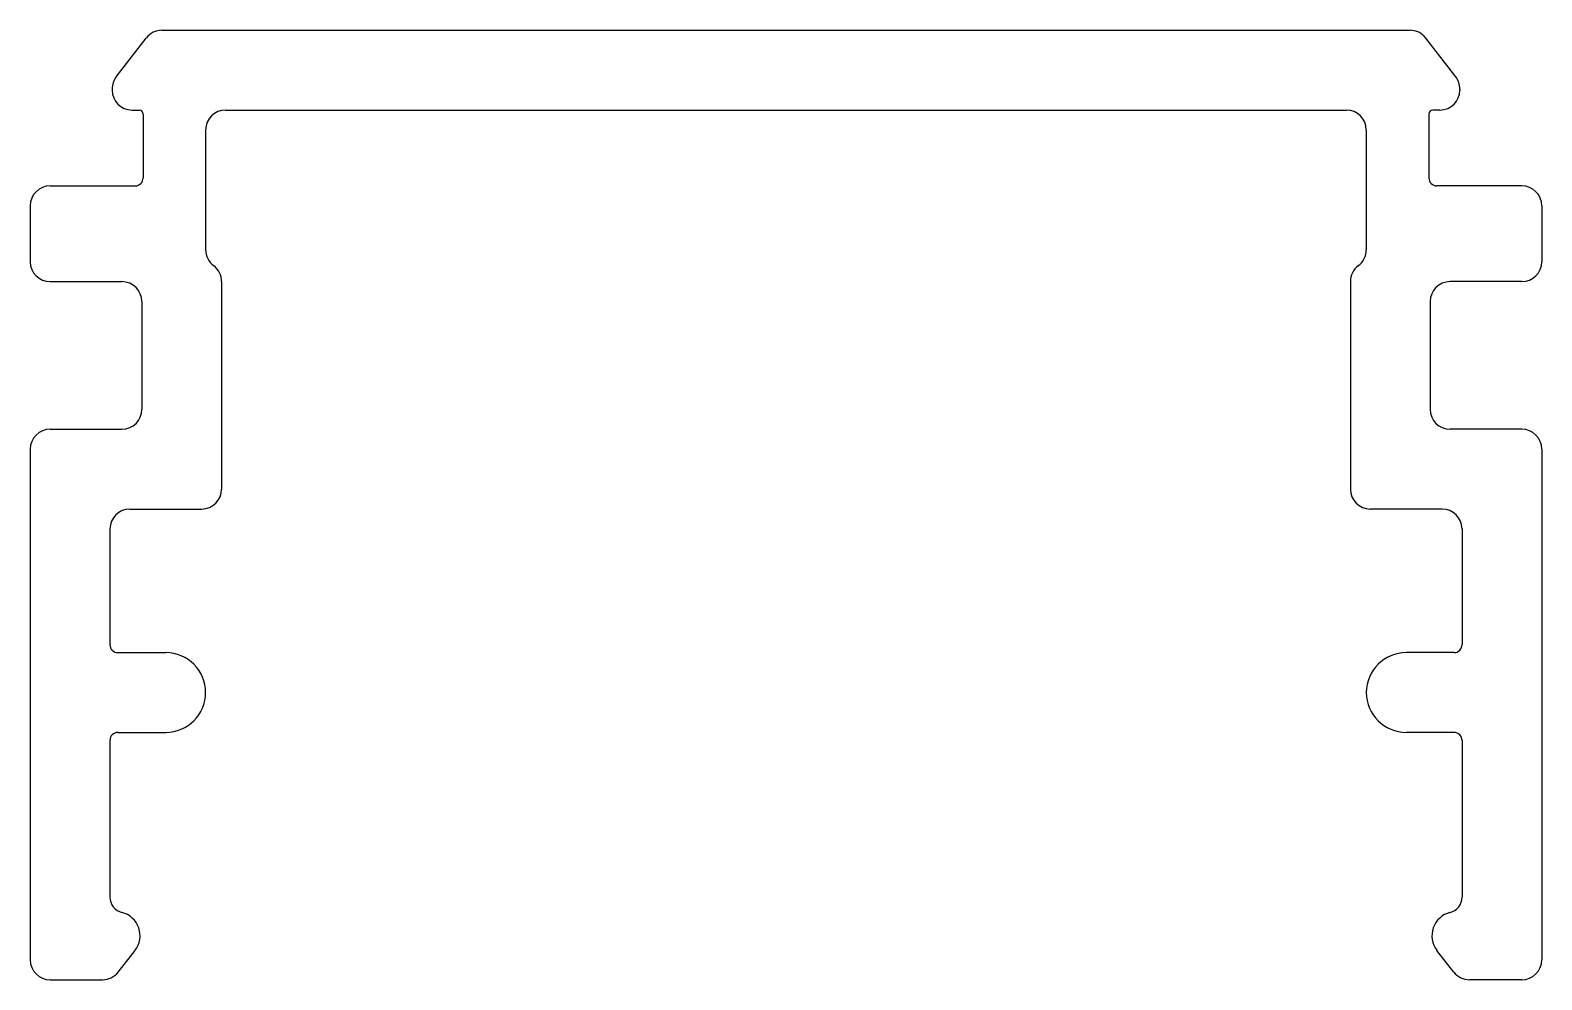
# Model space of a CAD drawing. Extents: x 795.6 to 814.5, y 443.1 to 455.
import ezdxf

# ---------------------------------------------------------------- set-up
doc = ezdxf.new("R2010")
doc.units = 0
doc.layers.get('0').update_dxf_attribs({"linetype": 'CONTINUOUS'})

msp = doc.modelspace()

# ---------------------------------------------------------------- linework, layer by layer
at = {"color": 0, "linetype": 'CONTINUOUS'}
for p, q in [((796.645, 454.404), (797.02, 454.89)), ((797.218, 454.987), (812.868, 454.987)), ((813.441, 454.404), (813.066, 454.89)), ((796.593, 454.251), (796.593, 454.237)), ((813.493, 454.251), (813.493, 454.237)), ((796.843, 453.987), (796.932, 453.987)), ((798.016, 453.987), (812.07, 453.987)), ((813.243, 453.987), (813.154, 453.987)), ((796.982, 453.937), (796.982, 453.137)), ((813.104, 453.937), (813.104, 453.137)), ((797.766, 453.737), (797.766, 452.237)), ((812.32, 453.737), (812.32, 452.237)), ((795.816, 453.037), (796.882, 453.037)), ((814.27, 453.037), (813.204, 453.037)), ((795.566, 452.787), (795.566, 452.087)), ((814.52, 452.787), (814.52, 452.087)), ((795.816, 451.837), (796.716, 451.837)), ((797.966, 451.837), (797.966, 449.237)), ((812.12, 451.837), (812.12, 449.237)), ((814.27, 451.837), (813.37, 451.837)), ((796.966, 451.587), (796.966, 450.237)), ((813.12, 451.587), (813.12, 450.237)), ((795.816, 449.987), (796.716, 449.987)), ((814.27, 449.987), (813.37, 449.987)), ((795.566, 449.737), (795.566, 443.337)), ((814.52, 449.737), (814.52, 443.337)), ((796.816, 448.987), (797.716, 448.987)), ((813.27, 448.987), (812.37, 448.987)), ((796.566, 448.737), (796.566, 447.287)), ((813.52, 448.737), (813.52, 447.287)), ((796.666, 447.187), (797.266, 447.187)), ((813.42, 447.187), (812.82, 447.187)), ((796.666, 446.187), (797.266, 446.187)), ((813.42, 446.187), (812.82, 446.187)), ((796.566, 446.087), (796.566, 444.124)), ((813.52, 446.087), (813.52, 444.124)), ((796.67, 443.184), (796.88, 443.456)), ((813.416, 443.184), (813.206, 443.456)), ((795.816, 443.087), (796.472, 443.087)), ((814.27, 443.087), (813.614, 443.087))]:
    msp.add_line(p, q, dxfattribs=at)
for centre, radius, start, end in [((797.218, 454.737), 0.25, 90, 142.3899), ((812.868, 454.737), 0.25, 37.6101, 90), ((796.843, 454.251), 0.25, 142.3899, 180), ((813.243, 454.251), 0.25, 0, 37.6101), ((796.843, 454.237), 0.25, 180, 270), ((813.243, 454.237), 0.25, 270, 0), ((796.932, 453.937), 0.05, 0, 90), ((798.016, 453.737), 0.25, 90, 180), ((812.07, 453.737), 0.25, 0, 90), ((813.154, 453.937), 0.05, 90, 180), ((795.816, 452.787), 0.25, 90, 180), ((796.882, 453.137), 0.1, 270, 0), ((813.204, 453.137), 0.1, 180, 270), ((814.27, 452.787), 0.25, 0, 90), ((798.016, 452.237), 0.25, 180, 233.1301), ((812.07, 452.237), 0.25, 306.8699, 0), ((795.816, 452.087), 0.25, 180, 270), ((814.27, 452.087), 0.25, 270, 0), ((797.716, 451.837), 0.25, 0, 53.1301), ((812.37, 451.837), 0.25, 126.8699, 180), ((796.716, 451.587), 0.25, 0, 90), ((813.37, 451.587), 0.25, 90, 180), ((796.716, 450.237), 0.25, 270, 0), ((813.37, 450.237), 0.25, 180, 270), ((795.816, 449.737), 0.25, 90, 180), ((814.27, 449.737), 0.25, 0, 90), ((797.716, 449.237), 0.25, 270, 0), ((812.37, 449.237), 0.25, 180, 270), ((796.816, 448.737), 0.25, 90, 180), ((813.27, 448.737), 0.25, 0, 90), ((796.666, 447.287), 0.1, 180, 270), ((797.266, 446.687), 0.5, 270, 90), ((812.82, 446.687), 0.5, 90, 270), ((813.42, 447.287), 0.1, 270, 0), ((796.666, 446.087), 0.1, 90, 180), ((813.42, 446.087), 0.1, 0, 90), ((796.766, 444.124), 0.2, 180, 255.7413), ((813.32, 444.124), 0.2, 284.2587, 0), ((796.643, 443.64), 0.3, 322.2799, 75.7413), ((813.443, 443.64), 0.3, 104.2587, 217.7201), ((795.816, 443.337), 0.25, 180, 270), ((814.27, 443.337), 0.25, 270, 0), ((796.472, 443.337), 0.25, 270, 322.2799), ((813.614, 443.337), 0.25, 217.7201, 270)]:
    msp.add_arc(centre, radius, start, end, dxfattribs=at)

doc.saveas('drawing.dxf')
